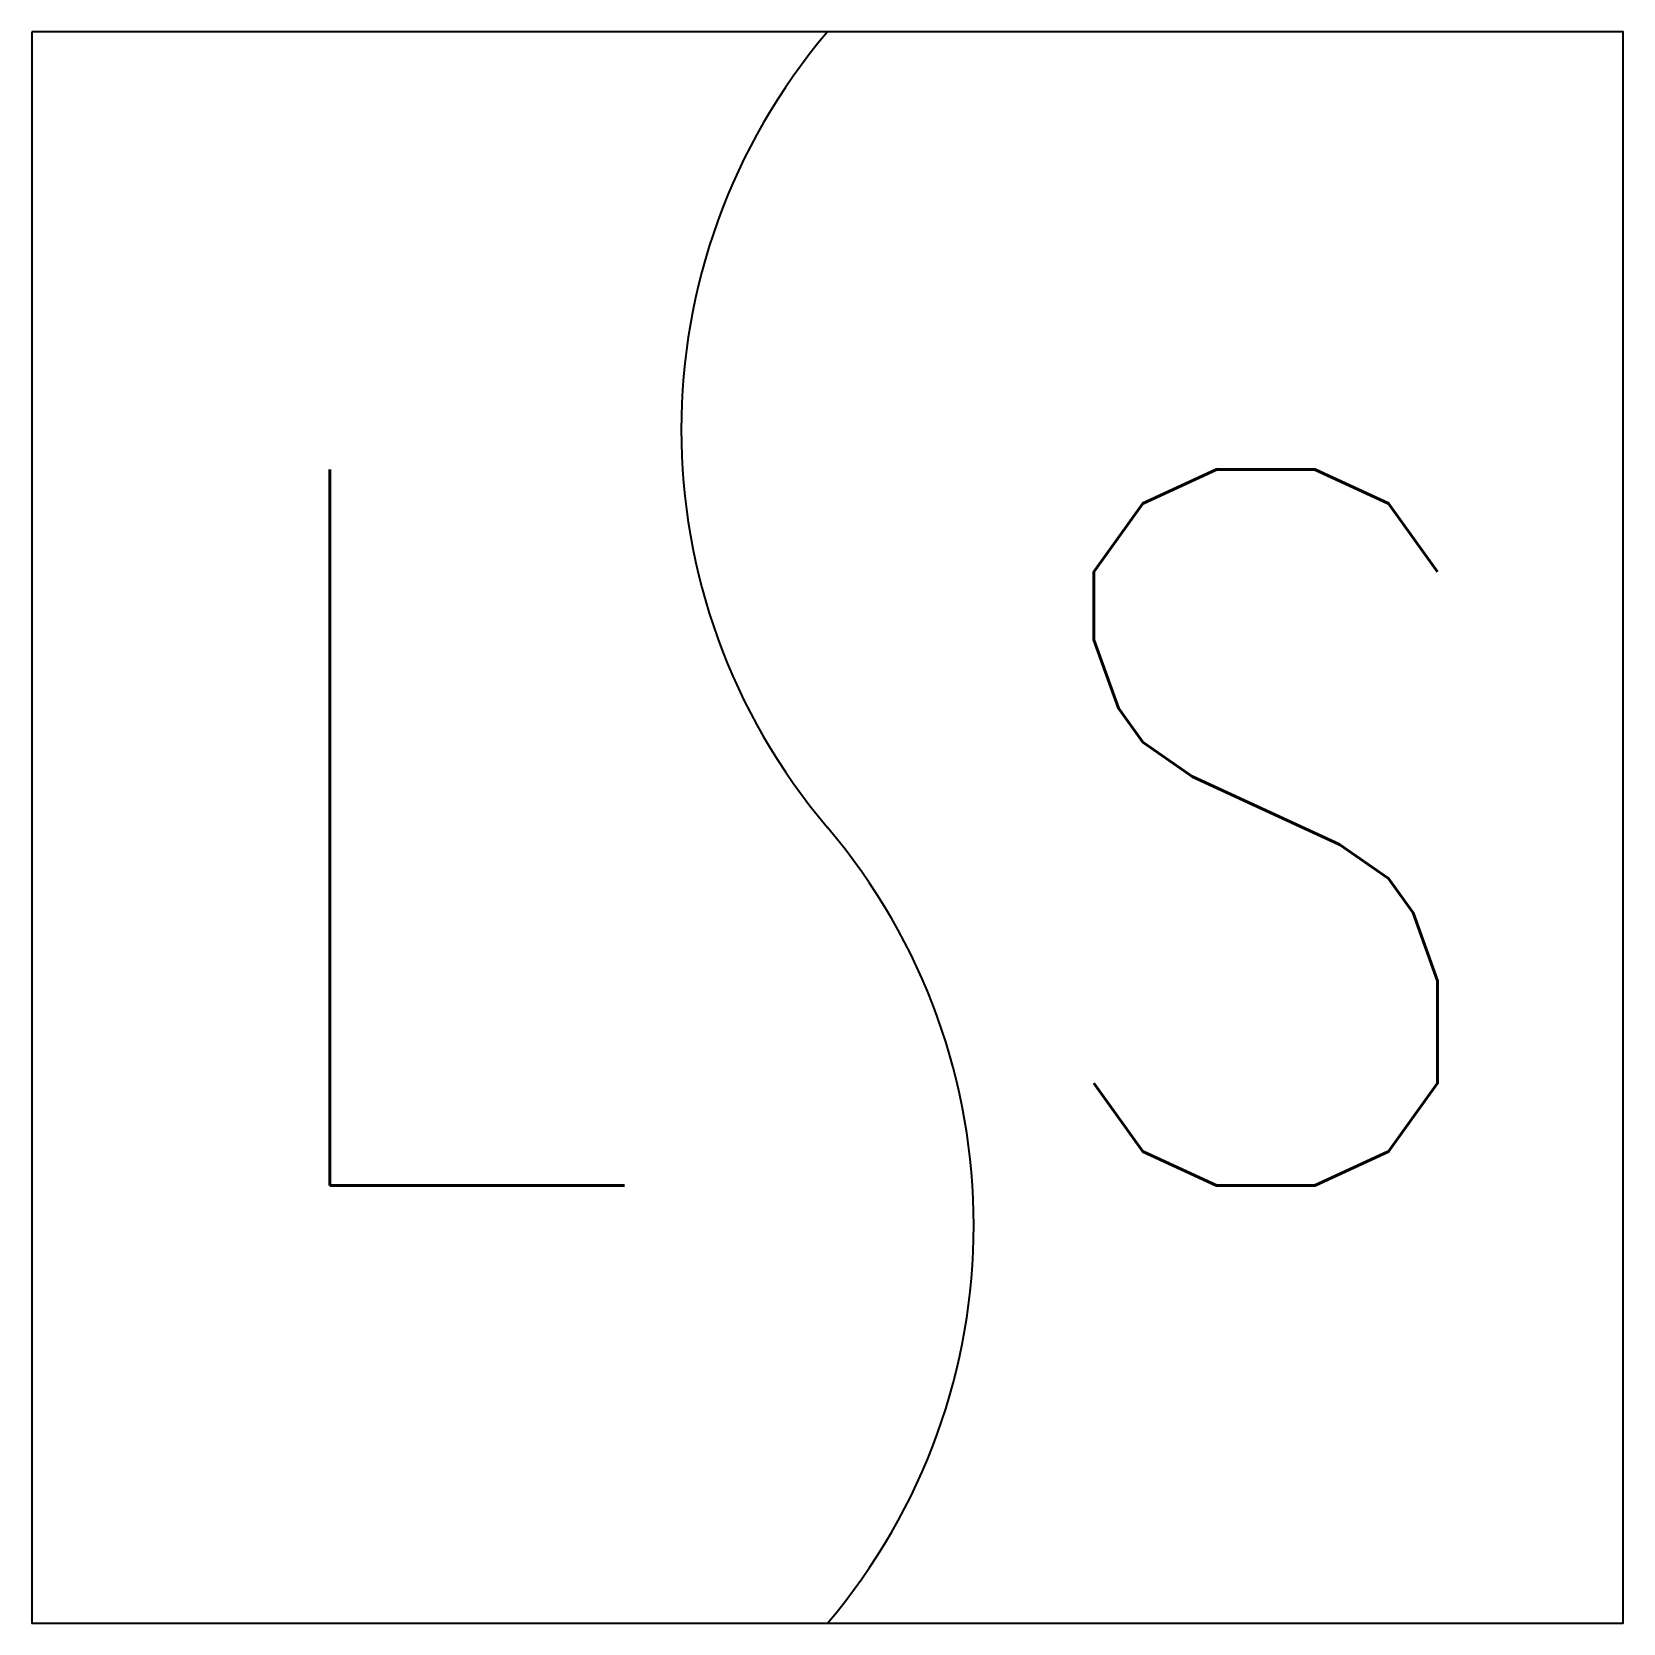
# Model space of a CAD drawing. Header units: feet. Extents: x -0.5 to 0.5, y -0.5 to 0.5.
import ezdxf
from ezdxf.enums import TextEntityAlignment as Align

# ---------------------------------------------------------------- set-up
doc = ezdxf.new("R2010")
doc.units = ezdxf.units.FT
doc.header["$MEASUREMENT"] = 0
doc.styles.add('SYM', font='SIMPLEX.SHX', dxfattribs={"width": 0.8})

msp = doc.modelspace()

# ---------------------------------------------------------------- linework, layer by layer
for centre, start, end in [((0.2941, 0.25, 1.0001), 139.6345, 220.3655), ((-0.2941, -0.25, 1.0001), 319.6345, 40.3655)]:
    msp.add_arc(centre, 0.386, start, end)
msp.add_3dface([(-0.5, 0.5, 1), (-0.5, -0.5, 1), (0.5, -0.5, 1), (0.5, 0.5, 1)])
at = {"layer": 'Defpoints'}
msp.add_point((0, 0), dxfattribs=at)

# ---------------------------------------------------------------- texts
at = {"style": 'SYM', "width": 0.8}
for s, p in [('L', (-0.2432, 0, 1)), ('S', (0.2754, 0, 1))]:
    msp.add_text(s, height=0.45, dxfattribs=at).set_placement(p, align=Align.MIDDLE)

doc.saveas('drawing.dxf')
